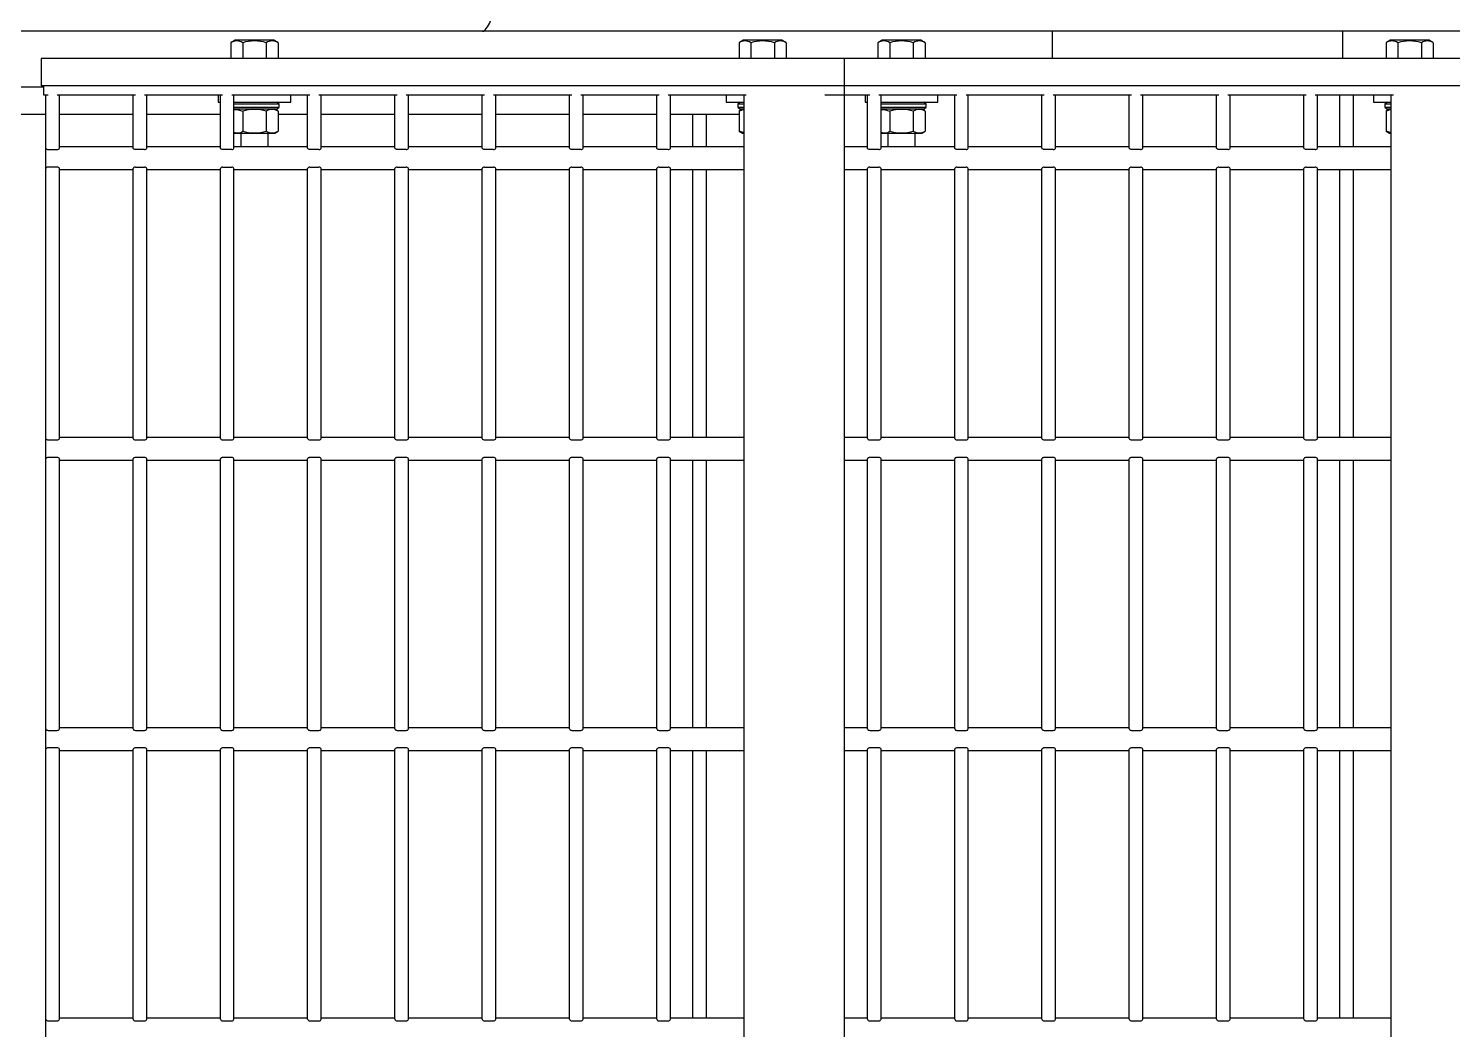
# Model space of a CAD drawing. Header units: millimetres. Extents: x 0 to 55611, y 0 to 32827.
# Drawn here: x 9672.7 to 10171, y 24086.7 to 24436.9 of the extents above; entities that cross this region are included whole.
import ezdxf

# ---------------------------------------------------------------- set-up
doc = ezdxf.new("R2010")
doc.units = ezdxf.units.MM
doc.header["$LTSCALE"] = 10
doc.linetypes.add('SLD-Continua', pattern=[0])
doc.layers.add('STRUC', color=5, linetype='SLD-Continua')

msp = doc.modelspace()

# ---------------------------------------------------------------- linework, layer by layer
at = {"layer": 'STRUC', "linetype": 'SLD-Continua', "lineweight": 25}
for p, q in [((9831.59, 24435.91), (9666.44, 24435.91)), ((9745.01, 24432.73), (9743.53, 24431.88)), ((9743.53, 24431.88), (9743.53, 24426.38)), ((9758.56, 24432.73), (9745.01, 24432.73)), ((9747.66, 24431.88), (9747.66, 24426.38)), ((9755.91, 24431.88), (9755.91, 24426.38)), ((9760.03, 24431.88), (9758.56, 24432.73)), ((9760.03, 24431.88), (9760.03, 24426.38)), ((12164.21, 24435.91), (9831.59, 24435.91)), ((9922.81, 24432.73), (9921.33, 24431.88)), ((9921.33, 24431.88), (9921.33, 24426.38)), ((9936.36, 24432.73), (9922.81, 24432.73)), ((9925.46, 24431.88), (9925.46, 24426.38)), ((9933.71, 24431.88), (9933.71, 24426.38)), ((9937.83, 24431.88), (9936.36, 24432.73)), ((9937.83, 24431.88), (9937.83, 24426.38)), ((9971.42, 24432.73), (9969.95, 24431.88)), ((9969.95, 24431.88), (9969.95, 24426.38)), ((9984.97, 24432.73), (9971.42, 24432.73)), ((9974.07, 24431.88), (9974.07, 24426.38)), ((9982.32, 24431.88), (9982.32, 24426.38)), ((9986.44, 24431.88), (9984.97, 24432.73)), ((9986.44, 24431.88), (9986.44, 24426.38)), ((10030.99, 24426.38), (10030.99, 24435.91)), ((10132.59, 24426.38), (10132.59, 24435.91)), ((10149.22, 24432.73), (10147.75, 24431.88)), ((10147.75, 24431.88), (10147.75, 24426.38)), ((10162.77, 24432.73), (10149.22, 24432.73)), ((10151.87, 24431.88), (10151.87, 24426.38)), ((10160.12, 24431.88), (10160.12, 24426.38)), ((10164.24, 24431.88), (10162.77, 24432.73)), ((10164.24, 24431.88), (10164.24, 24426.38)), ((9958.16, 24426.38), (9677.16, 24426.38)), ((9677.16, 24426.38), (9677.16, 24416.86)), ((9958.16, 24426.38), (9958.16, 24416.86)), ((10108.77, 24426.38), (9958.16, 24426.38)), ((10132.59, 24426.38), (10108.77, 24426.38)), ((11240.83, 24426.38), (10132.59, 24426.38)), ((9677.97, 24416.33), (9661.9, 24416.33)), ((9958.16, 24416.86), (9677.16, 24416.86)), ((9677.97, 24416.87), (9677.97, 24413.69)), ((9677.97, 24416.87), (9958.16, 24416.87)), ((9958.16, 24416.87), (9958.16, 24413.69)), ((14260.01, 24416.86), (9958.16, 24416.86)), ((9677.97, 24413.69), (9679.56, 24413.69)), ((9678.76, 24395.03), (9678.76, 24413.69)), ((9682.73, 24413.69), (9710.1, 24413.69)), ((9683.52, 24395.03), (9683.52, 24413.69)), ((9709.3, 24395.03), (9709.3, 24413.69)), ((9713.27, 24413.69), (9740.64, 24413.69)), ((9714.06, 24395.03), (9714.06, 24413.69)), ((9739.08, 24413.68), (9739.08, 24411.14)), ((9739.08, 24413.68), (9739.84, 24413.68)), ((9739.84, 24395.03), (9739.84, 24413.69)), ((9743.81, 24413.69), (9771.18, 24413.69)), ((9744.6, 24395.03), (9744.6, 24413.69)), ((9744.6, 24413.68), (9751.78, 24413.68)), ((9747.02, 24413.69), (9747.02, 24413.68)), ((9751.78, 24413.68), (9764.48, 24413.68)), ((9756.54, 24413.68), (9756.54, 24413.69)), ((9764.48, 24411.14), (9764.48, 24413.68)), ((9770.38, 24395.03), (9770.38, 24413.69)), ((9774.35, 24413.69), (9801.72, 24413.69)), ((9775.14, 24395.03), (9775.14, 24413.69)), ((9800.92, 24395.03), (9800.92, 24413.69)), ((9804.89, 24413.69), (9832.26, 24413.69)), ((9805.68, 24395.03), (9805.68, 24413.69)), ((9831.46, 24395.03), (9831.46, 24413.69)), ((9835.43, 24413.69), (9862.8, 24413.69)), ((9836.22, 24395.03), (9836.22, 24413.69)), ((9862, 24395.03), (9862, 24413.69)), ((9865.97, 24413.69), (9893.34, 24413.69)), ((9866.76, 24395.03), (9866.76, 24413.69)), ((9892.54, 24395.03), (9892.54, 24413.69)), ((9896.51, 24413.69), (9923.88, 24413.69)), ((9897.3, 24395.03), (9897.3, 24413.69)), ((9916.88, 24413.68), (9916.88, 24411.14)), ((9916.88, 24413.68), (9923.08, 24413.68)), ((9923.08, 24395.03), (9923.08, 24413.69)), ((9951.33, 24413.69), (9958.16, 24413.69)), ((9958.16, 24413.69), (9958.16, 23658.04)), ((9958.16, 24413.69), (9967.05, 24413.69)), ((9965.49, 24413.68), (9965.49, 24411.14)), ((9965.49, 24413.68), (9966.25, 24413.68)), ((9966.25, 24395.03), (9966.25, 24413.69)), ((9970.22, 24413.69), (9997.59, 24413.69)), ((9971.02, 24395.03), (9971.02, 24413.69)), ((9971.02, 24413.68), (9978.19, 24413.68)), ((9973.43, 24413.69), (9973.43, 24413.68)), ((9978.19, 24413.68), (9990.89, 24413.68)), ((9982.96, 24413.68), (9982.96, 24413.69)), ((9990.89, 24411.14), (9990.89, 24413.68)), ((9996.79, 24395.03), (9996.79, 24413.69)), ((10000.76, 24413.69), (10028.13, 24413.69)), ((10001.56, 24395.03), (10001.56, 24413.69)), ((10027.33, 24395.03), (10027.33, 24413.69)), ((10031.3, 24413.69), (10058.67, 24413.69)), ((10032.1, 24395.03), (10032.1, 24413.69)), ((10057.87, 24395.03), (10057.87, 24413.69)), ((10061.84, 24413.69), (10089.21, 24413.69)), ((10062.64, 24395.03), (10062.64, 24413.69)), ((10088.41, 24395.03), (10088.41, 24413.69)), ((10092.38, 24413.69), (10119.75, 24413.69)), ((10093.18, 24395.03), (10093.18, 24413.69)), ((10118.95, 24395.03), (10118.95, 24413.69)), ((10122.92, 24413.69), (10150.29, 24413.69)), ((10123.72, 24395.03), (10123.72, 24413.69)), ((10131.59, 24395.43), (10131.59, 24413.69)), ((10136.35, 24395.43), (10136.35, 24413.69)), ((10143.29, 24413.68), (10143.29, 24411.14)), ((10143.29, 24413.68), (10149.49, 24413.68)), ((10149.49, 24395.03), (10149.49, 24413.69)), ((9678.76, 24406.81), (9661.9, 24406.81)), ((9709.3, 24406.81), (9683.52, 24406.81)), ((9739.84, 24406.81), (9714.06, 24406.81)), ((9739.08, 24411.14), (9739.84, 24411.14)), ((9744.6, 24411.14), (9751.78, 24411.14)), ((9760.41, 24410.35), (9744.6, 24410.35)), ((9744.6, 24409.4), (9760.41, 24409.4)), ((9744.7, 24408.6), (9744.6, 24408.55)), ((9759.62, 24408.6), (9744.6, 24408.6)), ((9747.66, 24407.93), (9747.66, 24400.94)), ((9751.78, 24411.14), (9764.48, 24411.14)), ((9755.9, 24407.93), (9755.9, 24400.94)), ((9760.04, 24407.93), (9758.86, 24408.6)), ((9760.41, 24410.35), (9759.62, 24411.14)), ((9759.62, 24408.6), (9760.41, 24409.4)), ((9760.04, 24407.93), (9760.04, 24400.95)), ((9770.38, 24406.81), (9760.04, 24406.81)), ((9760.41, 24409.4), (9760.41, 24410.35)), ((9800.92, 24406.81), (9775.14, 24406.81)), ((9831.46, 24406.81), (9805.68, 24406.81)), ((9862, 24406.81), (9836.22, 24406.81)), ((9892.54, 24406.81), (9866.76, 24406.81)), ((9921.33, 24406.81), (9897.3, 24406.81)), ((9905.17, 24395.43), (9905.17, 24406.81)), ((9909.94, 24395.43), (9909.94, 24406.81)), ((9916.88, 24411.14), (9923.08, 24411.14)), ((9921.75, 24411.14), (9920.95, 24410.35)), ((9920.95, 24410.35), (9920.95, 24409.4)), ((9923.08, 24410.35), (9920.95, 24410.35)), ((9920.95, 24409.4), (9921.75, 24408.6)), ((9920.95, 24409.4), (9923.08, 24409.4)), ((9922.5, 24408.6), (9921.33, 24407.93)), ((9921.33, 24407.93), (9921.33, 24400.95)), ((9923.08, 24408.6), (9921.75, 24408.6)), ((9965.49, 24411.14), (9966.25, 24411.14)), ((9971.02, 24411.14), (9978.19, 24411.14)), ((9986.82, 24410.35), (9971.02, 24410.35)), ((9971.02, 24409.4), (9986.82, 24409.4)), ((9971.12, 24408.6), (9971.02, 24408.55)), ((9986.03, 24408.6), (9971.02, 24408.6)), ((9974.08, 24407.93), (9974.08, 24400.94)), ((9978.19, 24411.14), (9990.89, 24411.14)), ((9982.31, 24407.93), (9982.31, 24400.94)), ((9986.45, 24407.93), (9985.27, 24408.6)), ((9986.82, 24410.35), (9986.03, 24411.14)), ((9986.03, 24408.6), (9986.82, 24409.4)), ((9986.45, 24407.93), (9986.45, 24400.95)), ((9986.82, 24409.4), (9986.82, 24410.35)), ((10143.29, 24411.14), (10149.49, 24411.14)), ((10148.16, 24411.14), (10147.36, 24410.35)), ((10147.36, 24410.35), (10147.36, 24409.4)), ((10149.49, 24410.35), (10147.36, 24410.35)), ((10147.36, 24409.4), (10148.16, 24408.6)), ((10147.36, 24409.4), (10149.49, 24409.4)), ((10148.92, 24408.6), (10147.74, 24407.93)), ((10147.74, 24407.93), (10147.74, 24400.95)), ((10149.49, 24408.6), (10148.16, 24408.6)), ((9744.6, 24400.33), (9744.7, 24400.27)), ((9744.7, 24400.27), (9751.78, 24400.27)), ((9747.02, 24400.27), (9747.02, 24395.43)), ((9751.78, 24400.27), (9758.86, 24400.27)), ((9756.54, 24395.43), (9756.54, 24400.27)), ((9758.86, 24400.27), (9760.04, 24400.95)), ((9921.33, 24400.95), (9922.5, 24400.27)), ((9923.08, 24400.37), (9921.33, 24400.95)), ((9922.5, 24400.27), (9923.08, 24400.27)), ((9971.02, 24400.33), (9971.12, 24400.27)), ((9971.12, 24400.27), (9978.19, 24400.27)), ((9973.43, 24400.27), (9973.43, 24395.43)), ((9978.19, 24400.27), (9985.27, 24400.27)), ((9982.96, 24395.43), (9982.96, 24400.27)), ((9985.27, 24400.27), (9986.45, 24400.95)), ((10147.74, 24400.95), (10148.92, 24400.27)), ((10149.49, 24400.37), (10147.74, 24400.95)), ((10148.92, 24400.27), (10149.49, 24400.27)), ((9678.76, 24387.89), (9678.76, 24395.03)), ((9679.56, 24394.52), (9682.73, 24394.52)), ((9709.3, 24395.43), (9683.52, 24395.43)), ((9713.27, 24394.52), (9710.1, 24394.52)), ((9739.84, 24395.43), (9714.06, 24395.43)), ((9743.81, 24394.52), (9740.64, 24394.52)), ((9770.38, 24395.43), (9744.6, 24395.43)), ((9774.35, 24394.52), (9771.18, 24394.52)), ((9800.92, 24395.43), (9775.14, 24395.43)), ((9804.89, 24394.52), (9801.72, 24394.52)), ((9831.46, 24395.43), (9805.68, 24395.43)), ((9835.43, 24394.52), (9832.26, 24394.52)), ((9862, 24395.43), (9836.22, 24395.43)), ((9865.97, 24394.52), (9862.8, 24394.52)), ((9892.54, 24395.43), (9866.76, 24395.43)), ((9896.51, 24394.52), (9893.34, 24394.52)), ((9923.08, 24395.43), (9897.3, 24395.43)), ((9923.08, 24387.89), (9923.08, 24395.03)), ((9966.25, 24395.43), (9958.16, 24395.43)), ((9970.22, 24394.52), (9967.05, 24394.52)), ((9996.79, 24395.43), (9971.02, 24395.43)), ((10000.76, 24394.52), (9997.59, 24394.52)), ((10027.33, 24395.43), (10001.56, 24395.43)), ((10031.3, 24394.52), (10028.13, 24394.52)), ((10057.87, 24395.43), (10032.1, 24395.43)), ((10061.84, 24394.52), (10058.67, 24394.52)), ((10088.41, 24395.43), (10062.64, 24395.43)), ((10092.38, 24394.52), (10089.21, 24394.52)), ((10118.95, 24395.43), (10093.18, 24395.43)), ((10122.92, 24394.52), (10119.75, 24394.52)), ((10149.49, 24395.43), (10123.72, 24395.43)), ((10149.49, 24387.89), (10149.49, 24395.03)), ((9678.76, 24293.43), (9678.76, 24387.89)), ((9682.73, 24388.41), (9679.56, 24388.41)), ((9683.52, 24293.43), (9683.52, 24387.89)), ((9683.52, 24387.5), (9709.3, 24387.5)), ((9709.3, 24293.43), (9709.3, 24387.89)), ((9710.1, 24388.41), (9713.27, 24388.41)), ((9714.06, 24293.43), (9714.06, 24387.89)), ((9714.06, 24387.5), (9739.84, 24387.5)), ((9739.84, 24293.43), (9739.84, 24387.89)), ((9740.64, 24388.41), (9743.81, 24388.41)), ((9744.6, 24293.43), (9744.6, 24387.89)), ((9744.6, 24387.5), (9770.38, 24387.5)), ((9770.38, 24293.43), (9770.38, 24387.89)), ((9771.18, 24388.41), (9774.35, 24388.41)), ((9775.14, 24293.43), (9775.14, 24387.89)), ((9775.14, 24387.5), (9800.92, 24387.5)), ((9800.92, 24293.43), (9800.92, 24387.89)), ((9801.72, 24388.41), (9804.89, 24388.41)), ((9805.68, 24293.43), (9805.68, 24387.89)), ((9805.68, 24387.5), (9831.46, 24387.5)), ((9831.46, 24293.43), (9831.46, 24387.89)), ((9832.26, 24388.41), (9835.43, 24388.41)), ((9836.22, 24293.43), (9836.22, 24387.89)), ((9836.22, 24387.5), (9862, 24387.5)), ((9862, 24293.43), (9862, 24387.89)), ((9862.8, 24388.41), (9865.97, 24388.41)), ((9866.76, 24293.43), (9866.76, 24387.89)), ((9866.76, 24387.5), (9892.54, 24387.5)), ((9892.54, 24293.43), (9892.54, 24387.89)), ((9893.34, 24388.41), (9896.51, 24388.41)), ((9897.3, 24293.43), (9897.3, 24387.89)), ((9897.3, 24387.5), (9923.08, 24387.5)), ((9905.17, 24293.83), (9905.17, 24387.5)), ((9909.94, 24293.83), (9909.94, 24387.5)), ((9923.08, 24293.43), (9923.08, 24387.89)), ((9958.16, 24387.5), (9966.25, 24387.5)), ((9966.25, 24293.43), (9966.25, 24387.89)), ((9967.05, 24388.41), (9970.22, 24388.41)), ((9971.02, 24293.43), (9971.02, 24387.89)), ((9971.02, 24387.5), (9996.79, 24387.5)), ((9996.79, 24293.43), (9996.79, 24387.89)), ((9997.59, 24388.41), (10000.76, 24388.41)), ((10001.56, 24293.43), (10001.56, 24387.89)), ((10001.56, 24387.5), (10027.33, 24387.5)), ((10027.33, 24293.43), (10027.33, 24387.89)), ((10028.13, 24388.41), (10031.3, 24388.41)), ((10032.1, 24293.43), (10032.1, 24387.89)), ((10032.1, 24387.5), (10057.87, 24387.5)), ((10057.87, 24293.43), (10057.87, 24387.89)), ((10058.67, 24388.41), (10061.84, 24388.41)), ((10062.64, 24293.43), (10062.64, 24387.89)), ((10062.64, 24387.5), (10088.41, 24387.5)), ((10088.41, 24293.43), (10088.41, 24387.89)), ((10089.21, 24388.41), (10092.38, 24388.41)), ((10093.18, 24293.43), (10093.18, 24387.89)), ((10093.18, 24387.5), (10118.95, 24387.5)), ((10118.95, 24293.43), (10118.95, 24387.89)), ((10119.75, 24388.41), (10122.92, 24388.41)), ((10123.72, 24293.43), (10123.72, 24387.89)), ((10123.72, 24387.5), (10149.49, 24387.5)), ((10131.59, 24293.83), (10131.59, 24387.5)), ((10136.35, 24293.83), (10136.35, 24387.5)), ((10149.49, 24293.43), (10149.49, 24387.89)), ((9678.76, 24286.29), (9678.76, 24293.43)), ((9679.56, 24292.92), (9682.73, 24292.92)), ((9709.3, 24293.83), (9683.52, 24293.83)), ((9710.1, 24292.92), (9713.27, 24292.92)), ((9739.84, 24293.83), (9714.06, 24293.83)), ((9740.64, 24292.92), (9743.81, 24292.92)), ((9770.38, 24293.83), (9744.6, 24293.83)), ((9771.18, 24292.92), (9774.35, 24292.92)), ((9800.92, 24293.83), (9775.14, 24293.83)), ((9801.72, 24292.92), (9804.89, 24292.92)), ((9831.46, 24293.83), (9805.68, 24293.83)), ((9832.26, 24292.92), (9835.43, 24292.92)), ((9862, 24293.83), (9836.22, 24293.83)), ((9862.8, 24292.92), (9865.97, 24292.92)), ((9892.54, 24293.83), (9866.76, 24293.83)), ((9893.34, 24292.92), (9896.51, 24292.92)), ((9923.08, 24293.83), (9897.3, 24293.83)), ((9923.08, 24286.29), (9923.08, 24293.43)), ((9966.25, 24293.83), (9958.16, 24293.83)), ((9967.05, 24292.92), (9970.22, 24292.92)), ((9996.79, 24293.83), (9971.02, 24293.83)), ((9997.59, 24292.92), (10000.76, 24292.92)), ((10027.33, 24293.83), (10001.56, 24293.83)), ((10028.13, 24292.92), (10031.3, 24292.92)), ((10057.87, 24293.83), (10032.1, 24293.83)), ((10058.67, 24292.92), (10061.84, 24292.92)), ((10088.41, 24293.83), (10062.64, 24293.83)), ((10089.21, 24292.92), (10092.38, 24292.92)), ((10118.95, 24293.83), (10093.18, 24293.83)), ((10119.75, 24292.92), (10122.92, 24292.92)), ((10149.49, 24293.83), (10123.72, 24293.83)), ((10149.49, 24286.29), (10149.49, 24293.43)), ((9682.73, 24286.81), (9679.56, 24286.81)), ((9713.27, 24286.81), (9710.1, 24286.81)), ((9743.81, 24286.81), (9740.64, 24286.81)), ((9774.35, 24286.81), (9771.18, 24286.81)), ((9804.89, 24286.81), (9801.72, 24286.81)), ((9835.43, 24286.81), (9832.26, 24286.81)), ((9865.97, 24286.81), (9862.8, 24286.81)), ((9896.51, 24286.81), (9893.34, 24286.81)), ((9970.22, 24286.81), (9967.05, 24286.81)), ((10000.76, 24286.81), (9997.59, 24286.81)), ((10031.3, 24286.81), (10028.13, 24286.81)), ((10061.84, 24286.81), (10058.67, 24286.81)), ((10092.38, 24286.81), (10089.21, 24286.81)), ((10122.92, 24286.81), (10119.75, 24286.81)), ((9678.76, 24191.83), (9678.76, 24286.29)), ((9683.52, 24191.83), (9683.52, 24286.29)), ((9683.52, 24285.9), (9709.3, 24285.9)), ((9709.3, 24191.83), (9709.3, 24286.29)), ((9714.06, 24191.83), (9714.06, 24286.29)), ((9714.06, 24285.9), (9739.84, 24285.9)), ((9739.84, 24191.83), (9739.84, 24286.29)), ((9744.6, 24191.83), (9744.6, 24286.29)), ((9744.6, 24285.9), (9770.38, 24285.9)), ((9770.38, 24191.83), (9770.38, 24286.29)), ((9775.14, 24191.83), (9775.14, 24286.29)), ((9775.14, 24285.9), (9800.92, 24285.9)), ((9800.92, 24191.83), (9800.92, 24286.29)), ((9805.68, 24191.83), (9805.68, 24286.29)), ((9805.68, 24285.9), (9831.46, 24285.9)), ((9831.46, 24191.83), (9831.46, 24286.29)), ((9836.22, 24191.83), (9836.22, 24286.29)), ((9836.22, 24285.9), (9862, 24285.9)), ((9862, 24191.83), (9862, 24286.29)), ((9866.76, 24191.83), (9866.76, 24286.29)), ((9866.76, 24285.9), (9892.54, 24285.9)), ((9892.54, 24191.83), (9892.54, 24286.29)), ((9897.3, 24191.83), (9897.3, 24286.29)), ((9897.3, 24285.9), (9923.08, 24285.9)), ((9905.17, 24192.23), (9905.17, 24285.9)), ((9909.94, 24192.23), (9909.94, 24285.9)), ((9923.08, 24191.83), (9923.08, 24286.29)), ((9958.16, 24285.9), (9966.25, 24285.9)), ((9966.25, 24191.83), (9966.25, 24286.29)), ((9971.02, 24191.83), (9971.02, 24286.29)), ((9971.02, 24285.9), (9996.79, 24285.9)), ((9996.79, 24191.83), (9996.79, 24286.29)), ((10001.56, 24191.83), (10001.56, 24286.29)), ((10001.56, 24285.9), (10027.33, 24285.9)), ((10027.33, 24191.83), (10027.33, 24286.29)), ((10032.1, 24191.83), (10032.1, 24286.29)), ((10032.1, 24285.9), (10057.87, 24285.9)), ((10057.87, 24191.83), (10057.87, 24286.29)), ((10062.64, 24191.83), (10062.64, 24286.29)), ((10062.64, 24285.9), (10088.41, 24285.9)), ((10088.41, 24191.83), (10088.41, 24286.29)), ((10093.18, 24191.83), (10093.18, 24286.29)), ((10093.18, 24285.9), (10118.95, 24285.9)), ((10118.95, 24191.83), (10118.95, 24286.29)), ((10123.72, 24191.83), (10123.72, 24286.29)), ((10123.72, 24285.9), (10149.49, 24285.9)), ((10131.59, 24192.23), (10131.59, 24285.9)), ((10136.35, 24192.23), (10136.35, 24285.9)), ((10149.49, 24191.83), (10149.49, 24286.29)), ((9709.3, 24192.23), (9683.52, 24192.23)), ((9739.84, 24192.23), (9714.06, 24192.23)), ((9770.38, 24192.23), (9744.6, 24192.23)), ((9800.92, 24192.23), (9775.14, 24192.23)), ((9831.46, 24192.23), (9805.68, 24192.23)), ((9862, 24192.23), (9836.22, 24192.23)), ((9892.54, 24192.23), (9866.76, 24192.23)), ((9923.08, 24192.23), (9897.3, 24192.23)), ((9966.25, 24192.23), (9958.16, 24192.23)), ((9996.79, 24192.23), (9971.02, 24192.23)), ((10027.33, 24192.23), (10001.56, 24192.23)), ((10057.87, 24192.23), (10032.1, 24192.23)), ((10088.41, 24192.23), (10062.64, 24192.23)), ((10118.95, 24192.23), (10093.18, 24192.23)), ((10149.49, 24192.23), (10123.72, 24192.23)), ((9678.76, 24184.69), (9678.76, 24191.83)), ((9679.56, 24191.32), (9682.73, 24191.32)), ((9710.1, 24191.32), (9713.27, 24191.32)), ((9740.64, 24191.32), (9743.81, 24191.32)), ((9771.18, 24191.32), (9774.35, 24191.32)), ((9801.72, 24191.32), (9804.89, 24191.32)), ((9832.26, 24191.32), (9835.43, 24191.32)), ((9862.8, 24191.32), (9865.97, 24191.32)), ((9893.34, 24191.32), (9896.51, 24191.32)), ((9923.08, 24184.69), (9923.08, 24191.83)), ((9967.05, 24191.32), (9970.22, 24191.32)), ((9997.59, 24191.32), (10000.76, 24191.32)), ((10028.13, 24191.32), (10031.3, 24191.32)), ((10058.67, 24191.32), (10061.84, 24191.32)), ((10089.21, 24191.32), (10092.38, 24191.32)), ((10119.75, 24191.32), (10122.92, 24191.32)), ((10149.49, 24184.69), (10149.49, 24191.83)), ((9678.76, 24090.23), (9678.76, 24184.69)), ((9682.73, 24185.21), (9679.56, 24185.21)), ((9683.52, 24090.23), (9683.52, 24184.69)), ((9683.52, 24184.3), (9709.3, 24184.3)), ((9709.3, 24090.23), (9709.3, 24184.69)), ((9713.27, 24185.21), (9710.1, 24185.21)), ((9714.06, 24090.23), (9714.06, 24184.69)), ((9714.06, 24184.3), (9739.84, 24184.3)), ((9739.84, 24090.23), (9739.84, 24184.69)), ((9743.81, 24185.21), (9740.64, 24185.21)), ((9744.6, 24090.23), (9744.6, 24184.69)), ((9744.6, 24184.3), (9770.38, 24184.3)), ((9770.38, 24090.23), (9770.38, 24184.69)), ((9774.35, 24185.21), (9771.18, 24185.21)), ((9775.14, 24090.23), (9775.14, 24184.69)), ((9775.14, 24184.3), (9800.92, 24184.3)), ((9800.92, 24090.23), (9800.92, 24184.69)), ((9804.89, 24185.21), (9801.72, 24185.21)), ((9805.68, 24090.23), (9805.68, 24184.69)), ((9805.68, 24184.3), (9831.46, 24184.3)), ((9831.46, 24090.23), (9831.46, 24184.69)), ((9835.43, 24185.21), (9832.26, 24185.21)), ((9836.22, 24090.23), (9836.22, 24184.69)), ((9836.22, 24184.3), (9862, 24184.3)), ((9862, 24090.23), (9862, 24184.69)), ((9865.97, 24185.21), (9862.8, 24185.21)), ((9866.76, 24090.23), (9866.76, 24184.69)), ((9866.76, 24184.3), (9892.54, 24184.3)), ((9892.54, 24090.23), (9892.54, 24184.69)), ((9896.51, 24185.21), (9893.34, 24185.21)), ((9897.3, 24090.23), (9897.3, 24184.69)), ((9897.3, 24184.3), (9923.08, 24184.3)), ((9905.17, 24090.63), (9905.17, 24184.3)), ((9909.94, 24090.63), (9909.94, 24184.3)), ((9923.08, 24090.23), (9923.08, 24184.69)), ((9958.16, 24184.3), (9966.25, 24184.3)), ((9966.25, 24090.23), (9966.25, 24184.69)), ((9970.22, 24185.21), (9967.05, 24185.21)), ((9971.02, 24090.23), (9971.02, 24184.69)), ((9971.02, 24184.3), (9996.79, 24184.3)), ((9996.79, 24090.23), (9996.79, 24184.69)), ((10000.76, 24185.21), (9997.59, 24185.21)), ((10001.56, 24090.23), (10001.56, 24184.69)), ((10001.56, 24184.3), (10027.33, 24184.3)), ((10027.33, 24090.23), (10027.33, 24184.69)), ((10031.3, 24185.21), (10028.13, 24185.21)), ((10032.1, 24090.23), (10032.1, 24184.69)), ((10032.1, 24184.3), (10057.87, 24184.3)), ((10057.87, 24090.23), (10057.87, 24184.69)), ((10061.84, 24185.21), (10058.67, 24185.21)), ((10062.64, 24090.23), (10062.64, 24184.69)), ((10062.64, 24184.3), (10088.41, 24184.3)), ((10088.41, 24090.23), (10088.41, 24184.69)), ((10092.38, 24185.21), (10089.21, 24185.21)), ((10093.18, 24090.23), (10093.18, 24184.69)), ((10093.18, 24184.3), (10118.95, 24184.3)), ((10118.95, 24090.23), (10118.95, 24184.69)), ((10122.92, 24185.21), (10119.75, 24185.21)), ((10123.72, 24090.23), (10123.72, 24184.69)), ((10123.72, 24184.3), (10149.49, 24184.3)), ((10131.59, 24090.63), (10131.59, 24184.3)), ((10136.35, 24090.63), (10136.35, 24184.3)), ((10149.49, 24090.23), (10149.49, 24184.69)), ((9678.76, 24083.09), (9678.76, 24090.23)), ((9679.56, 24089.72), (9682.73, 24089.72)), ((9709.3, 24090.63), (9683.52, 24090.63)), ((9710.1, 24089.72), (9713.27, 24089.72)), ((9739.84, 24090.63), (9714.06, 24090.63)), ((9740.64, 24089.72), (9743.81, 24089.72)), ((9770.38, 24090.63), (9744.6, 24090.63)), ((9771.18, 24089.72), (9774.35, 24089.72)), ((9800.92, 24090.63), (9775.14, 24090.63)), ((9801.72, 24089.72), (9804.89, 24089.72)), ((9831.46, 24090.63), (9805.68, 24090.63)), ((9832.26, 24089.72), (9835.43, 24089.72)), ((9862, 24090.63), (9836.22, 24090.63)), ((9862.8, 24089.72), (9865.97, 24089.72)), ((9892.54, 24090.63), (9866.76, 24090.63)), ((9893.34, 24089.72), (9896.51, 24089.72)), ((9923.08, 24090.63), (9897.3, 24090.63)), ((9923.08, 24083.09), (9923.08, 24090.23)), ((9966.25, 24090.63), (9958.16, 24090.63)), ((9967.05, 24089.72), (9970.22, 24089.72)), ((9996.79, 24090.63), (9971.02, 24090.63)), ((9997.59, 24089.72), (10000.76, 24089.72)), ((10027.33, 24090.63), (10001.56, 24090.63)), ((10028.13, 24089.72), (10031.3, 24089.72)), ((10057.87, 24090.63), (10032.1, 24090.63)), ((10058.67, 24089.72), (10061.84, 24089.72)), ((10088.41, 24090.63), (10062.64, 24090.63)), ((10089.21, 24089.72), (10092.38, 24089.72)), ((10118.95, 24090.63), (10093.18, 24090.63)), ((10119.75, 24089.72), (10122.92, 24089.72)), ((10149.49, 24090.63), (10123.72, 24090.63)), ((10149.49, 24083.09), (10149.49, 24090.23))]:
    msp.add_line(p, q, dxfattribs=at)
at = {"layer": 'STRUC', "linetype": 'SLD-Continua', "lineweight": 25, "flags": 128}
for points in [[(9744.6, 24408.41), (9744.61, 24408.41), (9745.74, 24408.56), (9747.66, 24407.93)], [(9921.33, 24407.93), (9922.41, 24408.41), (9923.07, 24408.5)], [(9971.02, 24408.41), (9971.02, 24408.41), (9972.15, 24408.56), (9974.08, 24407.93)], [(10147.74, 24407.93), (10148.82, 24408.41), (10149.49, 24408.5)], [(9710.1, 24394.52), (9709.89, 24394.54), (9709.7, 24394.6), (9709.53, 24394.7), (9709.38, 24394.84), (9709.3, 24395.01), (9709.3, 24395.03)], [(9740.64, 24394.52), (9740.43, 24394.54), (9740.24, 24394.6), (9740.07, 24394.7), (9739.92, 24394.84), (9739.84, 24395.01), (9739.84, 24395.03)], [(9771.18, 24394.52), (9770.97, 24394.54), (9770.78, 24394.6), (9770.61, 24394.7), (9770.46, 24394.84), (9770.38, 24395.01), (9770.38, 24395.03)], [(9801.72, 24394.52), (9801.51, 24394.54), (9801.32, 24394.6), (9801.15, 24394.7), (9801, 24394.84), (9800.92, 24395.01), (9800.92, 24395.03)], [(9832.26, 24394.52), (9832.05, 24394.54), (9831.86, 24394.6), (9831.69, 24394.7), (9831.54, 24394.84), (9831.46, 24395.01), (9831.46, 24395.03)], [(9862.8, 24394.52), (9862.59, 24394.54), (9862.4, 24394.6), (9862.23, 24394.7), (9862.08, 24394.84), (9862, 24395.01), (9862, 24395.03)], [(9893.34, 24394.52), (9893.13, 24394.54), (9892.94, 24394.6), (9892.77, 24394.7), (9892.62, 24394.84), (9892.54, 24395.01), (9892.54, 24395.03)], [(9967.05, 24394.52), (9966.84, 24394.54), (9966.66, 24394.6), (9966.48, 24394.7), (9966.33, 24394.84), (9966.26, 24395.01), (9966.25, 24395.03)], [(9997.59, 24394.52), (9997.38, 24394.54), (9997.2, 24394.6), (9997.02, 24394.7), (9996.87, 24394.84), (9996.8, 24395.01), (9996.79, 24395.03)], [(10028.13, 24394.52), (10027.92, 24394.54), (10027.74, 24394.6), (10027.56, 24394.7), (10027.41, 24394.84), (10027.34, 24395.01), (10027.33, 24395.03)], [(10058.67, 24394.52), (10058.46, 24394.54), (10058.28, 24394.6), (10058.1, 24394.7), (10057.95, 24394.84), (10057.88, 24395.01), (10057.87, 24395.03)], [(10089.21, 24394.52), (10089, 24394.54), (10088.82, 24394.6), (10088.64, 24394.7), (10088.49, 24394.84), (10088.42, 24395.01), (10088.41, 24395.03)], [(10119.75, 24394.52), (10119.54, 24394.54), (10119.36, 24394.6), (10119.18, 24394.7), (10119.03, 24394.84), (10118.96, 24395.01), (10118.95, 24395.03)], [(9679.56, 24286.81), (9679.35, 24286.78), (9679.16, 24286.72), (9678.99, 24286.62), (9678.84, 24286.48), (9678.76, 24286.32), (9678.76, 24286.29)], [(9710.1, 24286.81), (9709.89, 24286.78), (9709.7, 24286.72), (9709.53, 24286.62), (9709.38, 24286.48), (9709.3, 24286.32), (9709.3, 24286.29)], [(9740.64, 24286.81), (9740.43, 24286.78), (9740.24, 24286.72), (9740.07, 24286.62), (9739.92, 24286.48), (9739.84, 24286.32), (9739.84, 24286.29)], [(9771.18, 24286.81), (9770.97, 24286.78), (9770.78, 24286.72), (9770.61, 24286.62), (9770.46, 24286.48), (9770.38, 24286.32), (9770.38, 24286.29)], [(9801.72, 24286.81), (9801.51, 24286.78), (9801.32, 24286.72), (9801.15, 24286.62), (9801, 24286.48), (9800.92, 24286.32), (9800.92, 24286.29)], [(9832.26, 24286.81), (9832.05, 24286.78), (9831.86, 24286.72), (9831.69, 24286.62), (9831.54, 24286.48), (9831.46, 24286.32), (9831.46, 24286.29)], [(9862.8, 24286.81), (9862.59, 24286.78), (9862.4, 24286.72), (9862.23, 24286.62), (9862.08, 24286.48), (9862, 24286.32), (9862, 24286.29)], [(9893.34, 24286.81), (9893.13, 24286.78), (9892.94, 24286.72), (9892.77, 24286.62), (9892.62, 24286.48), (9892.54, 24286.32), (9892.54, 24286.29)], [(9967.05, 24286.81), (9966.84, 24286.78), (9966.66, 24286.72), (9966.48, 24286.62), (9966.33, 24286.48), (9966.26, 24286.32), (9966.25, 24286.29)], [(9997.59, 24286.81), (9997.38, 24286.78), (9997.2, 24286.72), (9997.02, 24286.62), (9996.87, 24286.48), (9996.8, 24286.32), (9996.79, 24286.29)], [(10028.13, 24286.81), (10027.92, 24286.78), (10027.74, 24286.72), (10027.56, 24286.62), (10027.41, 24286.48), (10027.34, 24286.32), (10027.33, 24286.29)], [(10058.67, 24286.81), (10058.46, 24286.78), (10058.28, 24286.72), (10058.1, 24286.62), (10057.95, 24286.48), (10057.88, 24286.32), (10057.87, 24286.29)], [(10089.21, 24286.81), (10089, 24286.78), (10088.82, 24286.72), (10088.64, 24286.62), (10088.49, 24286.48), (10088.42, 24286.32), (10088.41, 24286.29)], [(10119.75, 24286.81), (10119.54, 24286.78), (10119.36, 24286.72), (10119.18, 24286.62), (10119.03, 24286.48), (10118.96, 24286.32), (10118.95, 24286.29)], [(9679.56, 24185.21), (9679.35, 24185.18), (9679.16, 24185.12), (9678.99, 24185.02), (9678.84, 24184.88), (9678.76, 24184.72), (9678.76, 24184.69)], [(9710.1, 24185.21), (9709.89, 24185.18), (9709.7, 24185.12), (9709.53, 24185.02), (9709.38, 24184.88), (9709.3, 24184.72), (9709.3, 24184.69)], [(9740.64, 24185.21), (9740.43, 24185.18), (9740.24, 24185.12), (9740.07, 24185.02), (9739.92, 24184.88), (9739.84, 24184.72), (9739.84, 24184.69)], [(9771.18, 24185.21), (9770.97, 24185.18), (9770.78, 24185.12), (9770.61, 24185.02), (9770.46, 24184.88), (9770.38, 24184.72), (9770.38, 24184.69)], [(9801.72, 24185.21), (9801.51, 24185.18), (9801.32, 24185.12), (9801.15, 24185.02), (9801, 24184.88), (9800.92, 24184.72), (9800.92, 24184.69)], [(9832.26, 24185.21), (9832.05, 24185.18), (9831.86, 24185.12), (9831.69, 24185.02), (9831.54, 24184.88), (9831.46, 24184.72), (9831.46, 24184.69)], [(9862.8, 24185.21), (9862.59, 24185.18), (9862.4, 24185.12), (9862.23, 24185.02), (9862.08, 24184.88), (9862, 24184.72), (9862, 24184.69)], [(9893.34, 24185.21), (9893.13, 24185.18), (9892.94, 24185.12), (9892.77, 24185.02), (9892.62, 24184.88), (9892.54, 24184.72), (9892.54, 24184.69)], [(9967.05, 24185.21), (9966.84, 24185.18), (9966.66, 24185.12), (9966.48, 24185.02), (9966.33, 24184.88), (9966.26, 24184.72), (9966.25, 24184.69)], [(9997.59, 24185.21), (9997.38, 24185.18), (9997.2, 24185.12), (9997.02, 24185.02), (9996.87, 24184.88), (9996.8, 24184.72), (9996.79, 24184.69)], [(10028.13, 24185.21), (10027.92, 24185.18), (10027.74, 24185.12), (10027.56, 24185.02), (10027.41, 24184.88), (10027.34, 24184.72), (10027.33, 24184.69)], [(10058.67, 24185.21), (10058.46, 24185.18), (10058.28, 24185.12), (10058.1, 24185.02), (10057.95, 24184.88), (10057.88, 24184.72), (10057.87, 24184.69)], [(10089.21, 24185.21), (10089, 24185.18), (10088.82, 24185.12), (10088.64, 24185.02), (10088.49, 24184.88), (10088.42, 24184.72), (10088.41, 24184.69)], [(10119.75, 24185.21), (10119.54, 24185.18), (10119.36, 24185.12), (10119.18, 24185.02), (10119.03, 24184.88), (10118.96, 24184.72), (10118.95, 24184.69)]]:
    msp.add_lwpolyline(points, dxfattribs=at)
at = {"layer": 'STRUC', "linetype": 'SLD-Continua', "lineweight": 25}
for centre, radius, start, end in [((9827.4, 24441.71), 7.27, 318.2024, 2.2967), ((9745.6, 24428.8), 3.71, 56.2132, 123.7868), ((9751.78, 24418.57), 13.94, 72.785, 107.215), ((9757.97, 24428.8), 3.71, 56.2132, 123.7868), ((9923.4, 24428.8), 3.71, 56.2132, 123.7868), ((9929.58, 24418.57), 13.94, 72.785, 107.215), ((9935.77, 24428.8), 3.71, 56.2132, 123.7868), ((9972.01, 24428.8), 3.71, 56.2132, 123.7868), ((9978.19, 24418.57), 13.94, 72.785, 107.215), ((9984.38, 24428.8), 3.71, 56.2132, 123.7868), ((10149.81, 24428.8), 3.71, 56.2132, 123.7868), ((10155.99, 24418.57), 13.94, 72.785, 107.215), ((10162.18, 24428.8), 3.71, 56.2132, 123.7868), ((9751.78, 24394.61), 13.94, 72.8151, 107.1849), ((9757.96, 24404.83), 3.72, 56.1821, 123.6715), ((9978.19, 24394.61), 13.94, 72.8151, 107.1849), ((9984.38, 24404.83), 3.72, 56.1821, 123.6715), ((9745.84, 24403.33), 3.01, 245.7495, 307.3816), ((9751.78, 24414.26), 13.94, 252.8117, 287.1883), ((9757.96, 24404.04), 3.72, 236.3447, 303.8017), ((9972.25, 24403.33), 3.01, 245.7495, 307.3816), ((9978.19, 24414.26), 13.94, 252.8117, 287.1883), ((9984.38, 24404.04), 3.72, 236.3447, 303.8017), ((9679.5, 24395.3), 0.783, 200.144, 274.3164), ((9682.8, 24395.29), 0.772, 265.0804, 340.4592), ((9713.35, 24395.28), 0.758, 264.2532, 341.2865), ((9743.89, 24395.28), 0.758, 264.2532, 341.2865), ((9774.43, 24395.28), 0.758, 264.2532, 341.2865), ((9804.97, 24395.28), 0.758, 264.2532, 341.2865), ((9835.51, 24395.28), 0.758, 264.2532, 341.2865), ((9866.05, 24395.28), 0.758, 264.2532, 341.2865), ((9896.59, 24395.28), 0.758, 264.2532, 341.2865), ((9970.3, 24395.28), 0.758, 264.2532, 341.2865), ((10000.84, 24395.28), 0.758, 264.2532, 341.2865), ((10031.38, 24395.28), 0.758, 264.2532, 341.2865), ((10061.92, 24395.28), 0.758, 264.2532, 341.2865), ((10092.46, 24395.28), 0.758, 264.2532, 341.2865), ((10123, 24395.28), 0.758, 264.2532, 341.2865), ((9679.47, 24387.66), 0.748, 83.6545, 161.8851), ((9682.81, 24387.65), 0.758, 18.7135, 95.7468), ((9710.04, 24387.63), 0.783, 85.6836, 159.856), ((9713.34, 24387.64), 0.772, 19.5408, 94.9196), ((9740.58, 24387.63), 0.783, 85.6836, 159.856), ((9743.88, 24387.64), 0.772, 19.5408, 94.9196), ((9771.12, 24387.63), 0.783, 85.6836, 159.856), ((9774.42, 24387.64), 0.772, 19.5408, 94.9196), ((9801.66, 24387.63), 0.783, 85.6836, 159.856), ((9804.96, 24387.64), 0.772, 19.5408, 94.9196), ((9832.2, 24387.63), 0.783, 85.6836, 159.856), ((9835.5, 24387.64), 0.772, 19.5408, 94.9196), ((9862.74, 24387.63), 0.783, 85.6836, 159.856), ((9866.04, 24387.64), 0.772, 19.5408, 94.9196), ((9893.28, 24387.63), 0.783, 85.6836, 159.856), ((9896.58, 24387.64), 0.772, 19.5408, 94.9196), ((9966.99, 24387.63), 0.783, 85.6836, 159.856), ((9970.29, 24387.64), 0.772, 19.5408, 94.9196), ((9997.53, 24387.63), 0.783, 85.6836, 159.856), ((10000.83, 24387.64), 0.772, 19.5408, 94.9196), ((10028.07, 24387.63), 0.783, 85.6836, 159.856), ((10031.37, 24387.64), 0.772, 19.5408, 94.9196), ((10058.61, 24387.63), 0.783, 85.6836, 159.856), ((10061.91, 24387.64), 0.772, 19.5408, 94.9196), ((10089.15, 24387.63), 0.783, 85.6836, 159.856), ((10092.45, 24387.64), 0.772, 19.5408, 94.9196), ((10119.69, 24387.63), 0.783, 85.6836, 159.856), ((10122.99, 24387.64), 0.772, 19.5408, 94.9196), ((9679.5, 24293.7), 0.783, 200.144, 274.3164), ((9682.8, 24293.69), 0.772, 265.0804, 340.4592), ((9710.04, 24293.7), 0.783, 200.144, 274.3164), ((9713.34, 24293.69), 0.772, 265.0804, 340.4592), ((9740.58, 24293.7), 0.783, 200.144, 274.3164), ((9743.88, 24293.69), 0.772, 265.0804, 340.4592), ((9771.12, 24293.7), 0.783, 200.144, 274.3164), ((9774.42, 24293.69), 0.772, 265.0804, 340.4592), ((9801.66, 24293.7), 0.783, 200.144, 274.3164), ((9804.96, 24293.69), 0.772, 265.0804, 340.4592), ((9832.2, 24293.7), 0.783, 200.144, 274.3164), ((9835.5, 24293.69), 0.772, 265.0804, 340.4592), ((9862.74, 24293.7), 0.783, 200.144, 274.3164), ((9866.04, 24293.69), 0.772, 265.0804, 340.4592), ((9893.28, 24293.7), 0.783, 200.144, 274.3164), ((9896.58, 24293.69), 0.772, 265.0804, 340.4592), ((9966.99, 24293.7), 0.783, 200.144, 274.3164), ((9970.29, 24293.69), 0.772, 265.0804, 340.4592), ((9997.53, 24293.7), 0.783, 200.144, 274.3164), ((10000.83, 24293.69), 0.772, 265.0804, 340.4592), ((10028.07, 24293.7), 0.783, 200.144, 274.3164), ((10031.37, 24293.69), 0.772, 265.0804, 340.4592), ((10058.61, 24293.7), 0.783, 200.144, 274.3164), ((10061.91, 24293.69), 0.772, 265.0804, 340.4592), ((10089.15, 24293.7), 0.783, 200.144, 274.3164), ((10092.45, 24293.69), 0.772, 265.0804, 340.4592), ((10119.69, 24293.7), 0.783, 200.144, 274.3164), ((10122.99, 24293.69), 0.772, 265.0804, 340.4592), ((9682.81, 24286.05), 0.758, 18.7135, 95.7468), ((9713.35, 24286.05), 0.758, 18.7135, 95.7468), ((9743.89, 24286.05), 0.758, 18.7135, 95.7468), ((9774.43, 24286.05), 0.758, 18.7135, 95.7468), ((9804.97, 24286.05), 0.758, 18.7135, 95.7468), ((9835.51, 24286.05), 0.758, 18.7135, 95.7468), ((9866.05, 24286.05), 0.758, 18.7135, 95.7468), ((9896.59, 24286.05), 0.758, 18.7135, 95.7468), ((9970.3, 24286.05), 0.758, 18.7135, 95.7468), ((10000.84, 24286.05), 0.758, 18.7135, 95.7468), ((10031.38, 24286.05), 0.758, 18.7135, 95.7468), ((10061.92, 24286.05), 0.758, 18.7135, 95.7468), ((10092.46, 24286.05), 0.758, 18.7135, 95.7468), ((10123, 24286.05), 0.758, 18.7135, 95.7468), ((9679.5, 24192.1), 0.783, 200.144, 274.3164), ((9682.8, 24192.09), 0.772, 265.0804, 340.4592), ((9710.04, 24192.1), 0.783, 200.144, 274.3164), ((9713.34, 24192.09), 0.772, 265.0804, 340.4592), ((9740.58, 24192.1), 0.783, 200.144, 274.3164), ((9743.88, 24192.09), 0.772, 265.0804, 340.4592), ((9771.12, 24192.1), 0.783, 200.144, 274.3164), ((9774.42, 24192.09), 0.772, 265.0804, 340.4592), ((9801.66, 24192.1), 0.783, 200.144, 274.3164), ((9804.96, 24192.09), 0.772, 265.0804, 340.4592), ((9832.2, 24192.1), 0.783, 200.144, 274.3164), ((9835.5, 24192.09), 0.772, 265.0804, 340.4592), ((9862.74, 24192.1), 0.783, 200.144, 274.3164), ((9866.04, 24192.09), 0.772, 265.0804, 340.4592), ((9893.28, 24192.1), 0.783, 200.144, 274.3164), ((9896.58, 24192.09), 0.772, 265.0804, 340.4592), ((9966.99, 24192.1), 0.783, 200.144, 274.3164), ((9970.29, 24192.09), 0.772, 265.0804, 340.4592), ((9997.53, 24192.1), 0.783, 200.144, 274.3164), ((10000.83, 24192.09), 0.772, 265.0804, 340.4592), ((10028.07, 24192.1), 0.783, 200.144, 274.3164), ((10031.37, 24192.09), 0.772, 265.0804, 340.4592), ((10058.61, 24192.1), 0.783, 200.144, 274.3164), ((10061.91, 24192.09), 0.772, 265.0804, 340.4592), ((10089.15, 24192.1), 0.783, 200.144, 274.3164), ((10092.45, 24192.09), 0.772, 265.0804, 340.4592), ((10119.69, 24192.1), 0.783, 200.144, 274.3164), ((10122.99, 24192.09), 0.772, 265.0804, 340.4592), ((9682.81, 24184.45), 0.758, 18.7135, 95.7468), ((9713.35, 24184.45), 0.758, 18.7135, 95.7468), ((9743.89, 24184.45), 0.758, 18.7135, 95.7468), ((9774.43, 24184.45), 0.758, 18.7135, 95.7468), ((9804.97, 24184.45), 0.758, 18.7135, 95.7468), ((9835.51, 24184.45), 0.758, 18.7135, 95.7468), ((9866.05, 24184.45), 0.758, 18.7135, 95.7468), ((9896.59, 24184.45), 0.758, 18.7135, 95.7468), ((9970.3, 24184.45), 0.758, 18.7135, 95.7468), ((10000.84, 24184.45), 0.758, 18.7135, 95.7468), ((10031.38, 24184.45), 0.758, 18.7135, 95.7468), ((10061.92, 24184.45), 0.758, 18.7135, 95.7468), ((10092.46, 24184.45), 0.758, 18.7135, 95.7468), ((10123, 24184.45), 0.758, 18.7135, 95.7468), ((9679.5, 24090.5), 0.783, 200.144, 274.3164), ((9682.8, 24090.49), 0.772, 265.0804, 340.4592), ((9710.04, 24090.5), 0.783, 200.144, 274.3164), ((9713.34, 24090.49), 0.772, 265.0804, 340.4592), ((9740.58, 24090.5), 0.783, 200.144, 274.3164), ((9743.88, 24090.49), 0.772, 265.0804, 340.4592), ((9771.12, 24090.5), 0.783, 200.144, 274.3164), ((9774.42, 24090.49), 0.772, 265.0804, 340.4592), ((9801.66, 24090.5), 0.783, 200.144, 274.3164), ((9804.96, 24090.49), 0.772, 265.0804, 340.4592), ((9832.2, 24090.5), 0.783, 200.144, 274.3164), ((9835.5, 24090.49), 0.772, 265.0804, 340.4592), ((9862.74, 24090.5), 0.783, 200.144, 274.3164), ((9866.04, 24090.49), 0.772, 265.0804, 340.4592), ((9893.28, 24090.5), 0.783, 200.144, 274.3164), ((9896.58, 24090.49), 0.772, 265.0804, 340.4592), ((9966.99, 24090.5), 0.783, 200.144, 274.3164), ((9970.29, 24090.49), 0.772, 265.0804, 340.4592), ((9997.53, 24090.5), 0.783, 200.144, 274.3164), ((10000.83, 24090.49), 0.772, 265.0804, 340.4592), ((10028.07, 24090.5), 0.783, 200.144, 274.3164), ((10031.37, 24090.49), 0.772, 265.0804, 340.4592), ((10058.61, 24090.5), 0.783, 200.144, 274.3164), ((10061.91, 24090.49), 0.772, 265.0804, 340.4592), ((10089.15, 24090.5), 0.783, 200.144, 274.3164), ((10092.45, 24090.49), 0.772, 265.0804, 340.4592), ((10119.69, 24090.5), 0.783, 200.144, 274.3164), ((10122.99, 24090.49), 0.772, 265.0804, 340.4592)]:
    msp.add_arc(centre, radius, start, end, dxfattribs=at)
msp.add_ellipse((9831.59, 24442), major_axis=(0, 6.1), ratio=0.373885, start_param=3.141593, end_param=3.710889, dxfattribs=at)
msp.add_ellipse((9831.59, 24442), major_axis=(0, 6.1), ratio=0.373885, start_param=3.141593, end_param=3.710889, dxfattribs=at)

doc.saveas('drawing.dxf')
